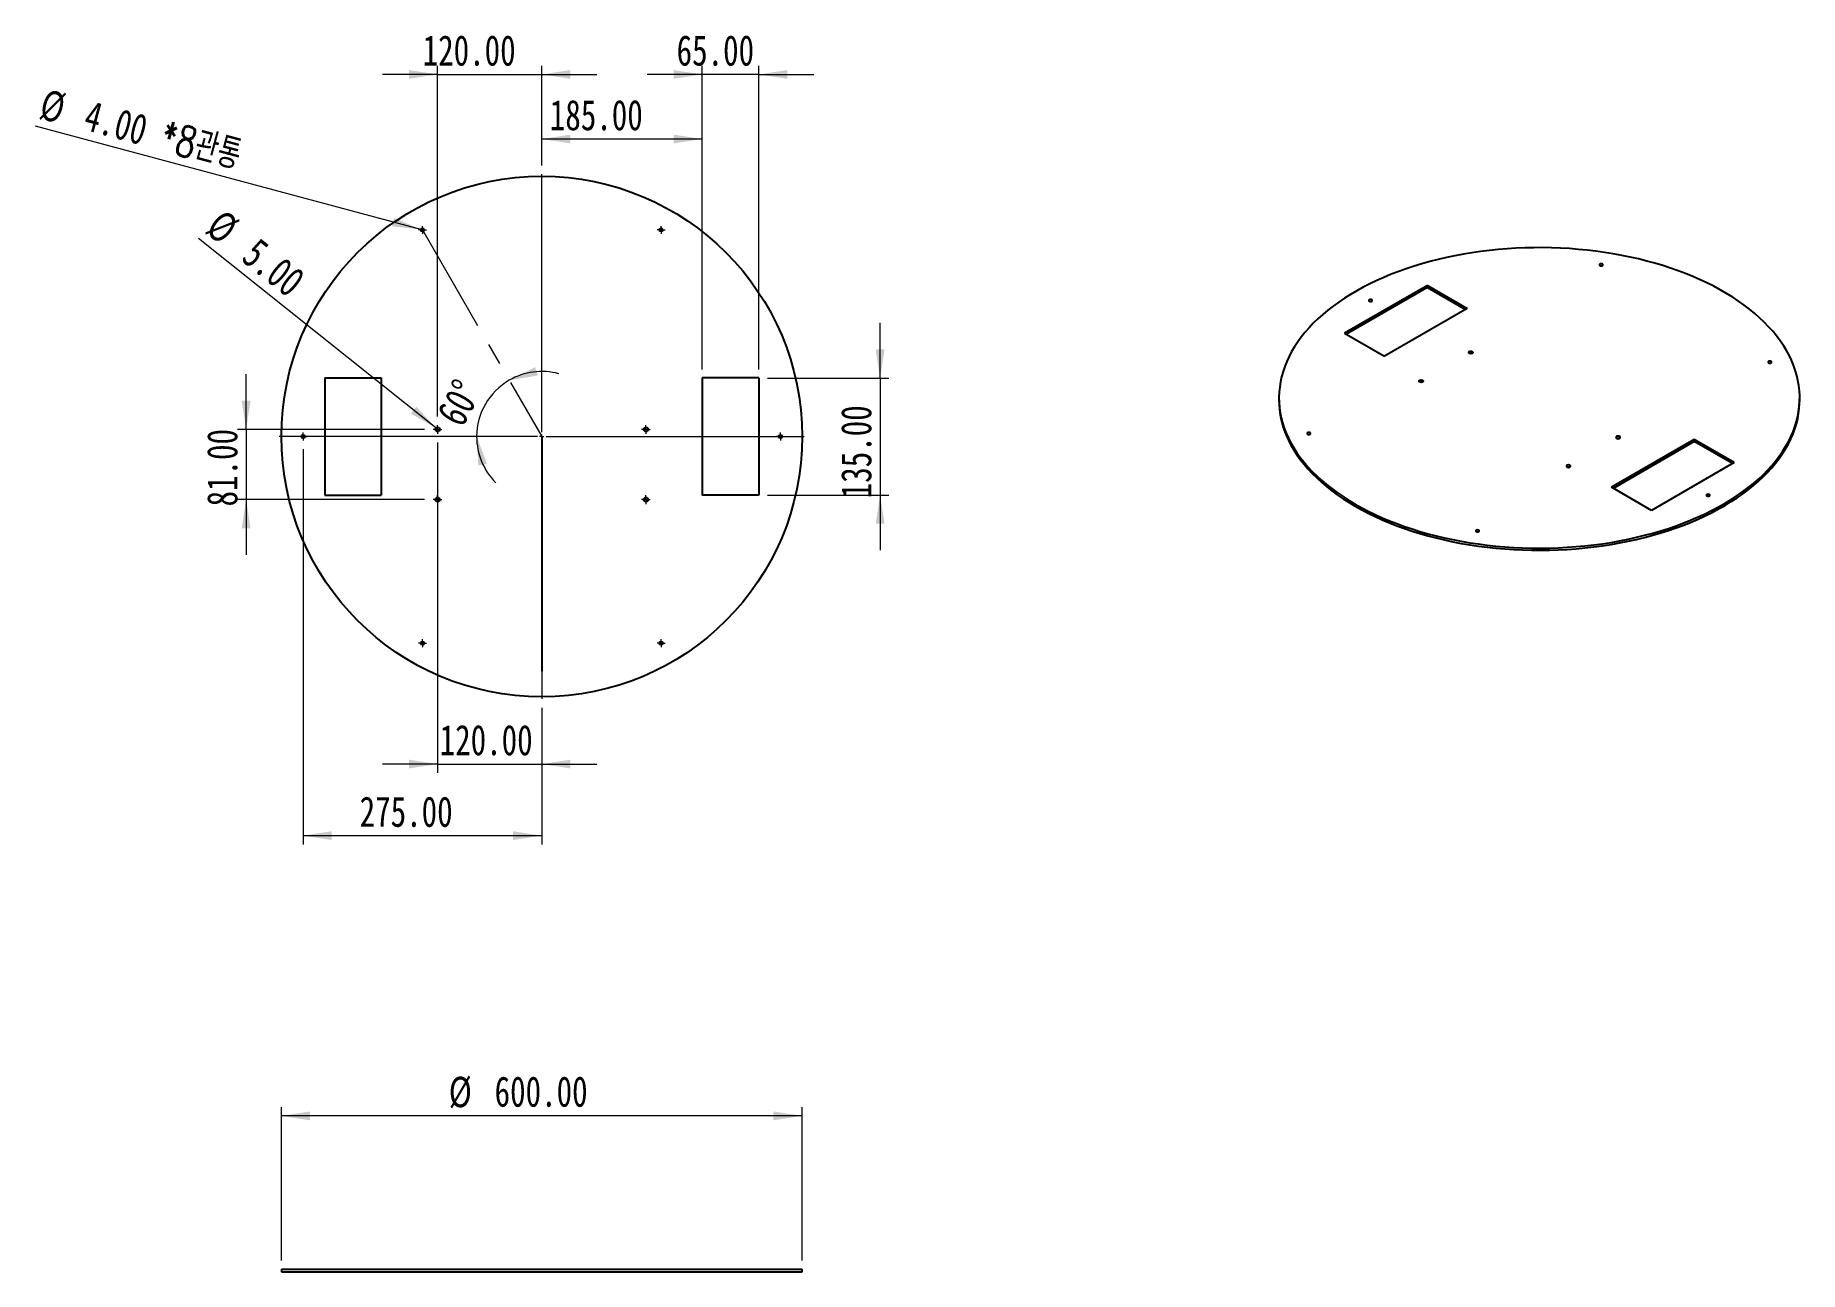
# Model space of a CAD drawing. Header units: millimetres. Extents: x 32 to 235, y 49 to 192.
import ezdxf

# ---------------------------------------------------------------- set-up
doc = ezdxf.new("R2010")
doc.units = ezdxf.units.MM
doc.linetypes.add('CENTERX2', pattern=[20.32, 12.7, -2.54, 2.54, -2.54])
doc.styles.add('SLDTEXTSTYLE0', font='TXT', dxfattribs={"width": 0.75})
doc.styles.add('SLDTEXTSTYLE1', font='TXT', dxfattribs={"width": 0.75, "bigfont": 'bigfont'})
doc.dimstyles.new('SLDDIMSTYLE0', dxfattribs={"dimtxt": 3.5, "dimasz": 3.302, "dimexe": 0, "dimexo": 0.0625, "dimgap": 0.875, "dimtad": 1, "dimlfac": 10, "dimrnd": 1e-09, "dimzin": 4, "dimdsep": 46, "dimtxsty": 'SLDTEXTSTYLE0', "dimsah": 1, "dimcen": 0.09, "dimadec": 0, "dimazin": 1, "dimtfac": 1, "dimtofl": 0, "dimtmove": 0, "dimatfit": 3, "dimfxl": 1, "dimfrac": 2, "dimtolj": 1, "dimtzin": 12, "dimarcsym": 0})
doc.dimstyles.new('SLDDIMSTYLE1', dxfattribs={"dimtxt": 3.5, "dimasz": 3.302, "dimexe": 0, "dimexo": 0.0625, "dimgap": 0.875, "dimtad": 1, "dimdec": 4, "dimlfac": 10, "dimzin": 12, "dimdsep": 46, "dimtxsty": 'SLDTEXTSTYLE0', "dimsah": 1, "dimcen": 0.09, "dimazin": 3, "dimtfac": 1, "dimtofl": 0, "dimtmove": 0, "dimatfit": 3, "dimfxl": 1, "dimfrac": 2, "dimtolj": 1, "dimtzin": 12, "dimarcsym": 0})
doc.dimstyles.new('SLDDIMSTYLE2', dxfattribs={"dimtxt": 3.5, "dimasz": 3.302, "dimexe": 0, "dimexo": 0.0625, "dimgap": 0.875, "dimtad": 1, "dimlfac": 10, "dimrnd": 1e-09, "dimzin": 4, "dimdsep": 46, "dimtxsty": 'SLDTEXTSTYLE0', "dimsah": 1, "dimcen": 0.09, "dimadec": 0, "dimazin": 1, "dimtfac": 1, "dimtmove": 0, "dimatfit": 0, "dimfxl": 1, "dimfrac": 2, "dimtolj": 1, "dimtzin": 12, "dimarcsym": 0})
doc.dimstyles.new('SLDDIMSTYLE3', dxfattribs={"dimtxt": 3.5, "dimasz": 3.302, "dimexe": 0, "dimexo": 0.0625, "dimgap": 0.875, "dimtad": 1, "dimlfac": 10, "dimrnd": 1e-09, "dimzin": 4, "dimdsep": 46, "dimtxsty": 'SLDTEXTSTYLE0', "dimblk1": 'NONE', "dimsah": 1, "dimcen": 0, "dimadec": 0, "dimazin": 1, "dimtfac": 1, "dimtmove": 0, "dimatfit": 3, "dimldrblk": 'NONE', "dimfxl": 1, "dimfrac": 2, "dimtolj": 1, "dimtzin": 12, "dimarcsym": 0})
doc.dimstyles.new('SLDDIMSTYLE4', dxfattribs={"dimtxt": 3.5, "dimasz": 3.302, "dimexe": 0, "dimexo": 0.0625, "dimgap": 0.875, "dimtad": 1, "dimlfac": 10, "dimrnd": 1e-09, "dimzin": 4, "dimdsep": 46, "dimtxsty": 'SLDTEXTSTYLE0', "dimblk1": 'NONE', "dimsah": 1, "dimcen": 0, "dimadec": 0, "dimazin": 1, "dimtfac": 1, "dimtmove": 0, "dimatfit": 3, "dimldrblk": 'NONE', "dimfxl": 1, "dimfrac": 2, "dimtolj": 1, "dimtzin": 12, "dimarcsym": 0})

# ---------------------------------------------------------------- blocks, each defined once
blk = doc.blocks.new('_D')
at = {"color": 7, "linetype": 'Continuous', "lineweight": 0}
for p, q in [((59.87, 50.71), (59.87, 68.37)), ((119.87, 67.37), (59.87, 67.37)), ((119.87, 50.71), (119.87, 68.37))]:
    blk.add_line(p, q, dxfattribs=at)
at = {"color": 7, "linetype": 'Continuous', "lineweight": 18}
for points in [[(59.87, 67.37), (63.18, 66.86), (63.18, 67.88)], [(119.87, 67.37), (116.57, 67.88), (116.57, 66.86)]]:
    blk.add_solid(points, dxfattribs=at)
at = {"color": 7, "linetype": 'Continuous', "lineweight": 18, "char_height": 3.5, "attachment_point": 1, "style": 'SLDTEXTSTYLE0'}
for s, insert in [('%%c', (79.16, 71.88)), ('600.00', (84.44, 71.93))]:
    blk.add_mtext(s, dxfattribs=dict(at, insert=insert))
blk = doc.blocks.new('_D_1')
at = {"color": 7, "linetype": 'Continuous', "lineweight": 18}
for start, end in [(74.8784, 120), (120, 180), (180, 225.1216)]:
    blk.add_arc((89.87, 145.67), 7.5, start, end, dxfattribs=at)
for points in [[(86.13, 152.17), (89.42, 152.71), (89.11, 153.67)], [(82.38, 145.67), (82.56, 142.34), (83.56, 142.55)]]:
    blk.add_solid(points, dxfattribs=at)
at = {"color": 7, "linetype": 'Continuous', "lineweight": 18, "insert": (77.63, 148.24), "char_height": 3.5, "attachment_point": 1, "rotation": 61.8494, "style": 'SLDTEXTSTYLE0'}
blk.add_mtext('60°', dxfattribs=at)
blk = doc.blocks.new('_D_2')
at = {"color": 7, "linetype": 'Continuous', "lineweight": 0}
for p, q in [((108.37, 187.41), (102.02, 187.41)), ((108.37, 153.42), (108.37, 188.41)), ((114.87, 187.41), (108.37, 187.41)), ((114.87, 153.42), (114.87, 188.41)), ((114.87, 187.41), (121.22, 187.41))]:
    blk.add_line(p, q, dxfattribs=at)
at = {"color": 7, "linetype": 'Continuous', "lineweight": 18}
for points in [[(108.37, 187.41), (105.07, 187.92), (105.07, 186.91)], [(114.87, 187.41), (118.18, 186.91), (118.18, 187.92)]]:
    blk.add_solid(points, dxfattribs=at)
at = {"color": 7, "linetype": 'Continuous', "lineweight": 18, "insert": (105.41, 191.93), "char_height": 3.5, "attachment_point": 1, "style": 'SLDTEXTSTYLE0'}
blk.add_mtext('65.00', dxfattribs=at)
blk = doc.blocks.new('_D_3')
at = {"color": 7, "linetype": 'Continuous', "lineweight": 0}
for p, q in [((128.86, 152.42), (128.86, 158.77)), ((115.87, 152.42), (129.86, 152.42)), ((128.86, 152.42), (128.86, 138.92)), ((115.87, 138.92), (129.86, 138.92)), ((128.86, 138.92), (128.86, 132.57))]:
    blk.add_line(p, q, dxfattribs=at)
at = {"color": 7, "linetype": 'Continuous', "lineweight": 18}
for points in [[(128.86, 152.42), (129.37, 155.73), (128.35, 155.73)], [(128.86, 138.92), (128.35, 135.62), (129.37, 135.62)]]:
    blk.add_solid(points, dxfattribs=at)
at = {"color": 7, "linetype": 'Continuous', "lineweight": 18, "insert": (124.35, 138.56), "char_height": 3.5, "attachment_point": 1, "rotation": 90, "style": 'SLDTEXTSTYLE0'}
blk.add_mtext('135.00', dxfattribs=at)
blk = doc.blocks.new('_D_4')
at = {"color": 7, "linetype": 'Continuous', "lineweight": 0}
for p, q in [((89.87, 176.92), (89.87, 180.97)), ((108.37, 153.42), (108.37, 180.97)), ((108.37, 179.97), (89.87, 179.97))]:
    blk.add_line(p, q, dxfattribs=at)
at = {"color": 7, "linetype": 'Continuous', "lineweight": 18}
for points in [[(89.87, 179.97), (93.18, 179.46), (93.18, 180.47)], [(108.37, 179.97), (105.07, 180.47), (105.07, 179.46)]]:
    blk.add_solid(points, dxfattribs=at)
at = {"color": 7, "linetype": 'Continuous', "lineweight": 18, "insert": (90.8, 184.48), "char_height": 3.5, "attachment_point": 1, "style": 'SLDTEXTSTYLE0'}
blk.add_mtext('185.00', dxfattribs=at)
blk = doc.blocks.new('_D_5')
at = {"color": 7, "linetype": 'Continuous', "lineweight": 0}
for q in [(31.54, 181.44), (76.32, 169.44)]:
    blk.add_line((75.93, 169.54), q, dxfattribs=at)
at = {"color": 7, "linetype": 'Continuous', "lineweight": 18}
blk.add_solid([(75.93, 169.54), (72.87, 170.89), (72.61, 169.91)], dxfattribs=at)
at = {"color": 7, "linetype": 'Continuous', "lineweight": 18, "char_height": 3.5, "attachment_point": 1, "rotation": 345}
for s, insert, style in [('%%c', (32.7, 185.78), 'SLDTEXTSTYLE0'), ('4.00', (37.82, 184.47), 'SLDTEXTSTYLE0'), ('*8관통', (46.56, 182.13), 'SLDTEXTSTYLE1')]:
    blk.add_mtext(s, dxfattribs=dict(at, insert=insert, style=style))
blk = doc.blocks.new('_None')
blk = doc.blocks.new('_D_6')
at = {"color": 7, "linetype": 'Continuous', "lineweight": 0}
for p, q in [((62.37, 144.22), (62.37, 98.67)), ((89.87, 114.42), (89.87, 98.67)), ((62.37, 99.67), (89.87, 99.67))]:
    blk.add_line(p, q, dxfattribs=at)
at = {"color": 7, "linetype": 'Continuous', "lineweight": 18}
for points in [[(62.37, 99.67), (65.68, 99.17), (65.68, 100.18)], [(89.87, 99.67), (86.57, 100.18), (86.57, 99.17)]]:
    blk.add_solid(points, dxfattribs=at)
at = {"color": 7, "linetype": 'Continuous', "lineweight": 18, "insert": (68.89, 104.19), "char_height": 3.5, "attachment_point": 1, "style": 'SLDTEXTSTYLE0'}
blk.add_mtext('275.00', dxfattribs=at)
blk = doc.blocks.new('_D_7')
at = {"color": 7, "linetype": 'Continuous', "lineweight": 0}
for p, q in [((77.87, 145), (77.87, 106.92)), ((89.87, 114.42), (89.87, 106.92)), ((77.87, 107.92), (71.52, 107.92)), ((77.87, 107.92), (89.87, 107.92)), ((89.87, 107.92), (96.22, 107.92))]:
    blk.add_line(p, q, dxfattribs=at)
at = {"color": 7, "linetype": 'Continuous', "lineweight": 18}
for points in [[(77.87, 107.92), (74.57, 108.43), (74.57, 107.42)], [(89.87, 107.92), (93.18, 107.42), (93.18, 108.43)]]:
    blk.add_solid(points, dxfattribs=at)
at = {"color": 7, "linetype": 'Continuous', "lineweight": 18, "insert": (78.11, 112.44), "char_height": 3.5, "attachment_point": 1, "style": 'SLDTEXTSTYLE0'}
blk.add_mtext('120.00', dxfattribs=at)
blk = doc.blocks.new('_D_8')
at = {"color": 7, "linetype": 'Continuous', "lineweight": 0}
for p, q in [((77.87, 187.41), (71.52, 187.41)), ((77.87, 148), (77.87, 188.41)), ((77.87, 187.41), (89.87, 187.41)), ((89.87, 176.92), (89.87, 188.41)), ((89.87, 187.41), (96.22, 187.41))]:
    blk.add_line(p, q, dxfattribs=at)
at = {"color": 7, "linetype": 'Continuous', "lineweight": 18}
for points in [[(77.87, 187.41), (74.57, 187.92), (74.57, 186.91)], [(89.87, 187.41), (93.18, 186.91), (93.18, 187.92)]]:
    blk.add_solid(points, dxfattribs=at)
at = {"color": 7, "linetype": 'Continuous', "lineweight": 18, "insert": (76.15, 191.93), "char_height": 3.5, "attachment_point": 1, "style": 'SLDTEXTSTYLE0'}
blk.add_mtext('120.00', dxfattribs=at)
blk = doc.blocks.new('_D_9')
at = {"color": 7, "linetype": 'Continuous', "lineweight": 0}
for p, q in [((55.81, 146.5), (55.81, 152.85)), ((76.37, 146.5), (54.81, 146.5)), ((55.81, 146.5), (55.81, 138.4)), ((76.37, 138.4), (54.81, 138.4)), ((55.81, 138.4), (55.81, 132.05))]:
    blk.add_line(p, q, dxfattribs=at)
at = {"color": 7, "linetype": 'Continuous', "lineweight": 18}
for points in [[(55.81, 146.5), (56.32, 149.8), (55.3, 149.8)], [(55.81, 138.4), (55.3, 135.1), (56.32, 135.1)]]:
    blk.add_solid(points, dxfattribs=at)
at = {"color": 7, "linetype": 'Continuous', "lineweight": 18, "insert": (51.3, 137.62), "char_height": 3.5, "attachment_point": 1, "rotation": 90, "style": 'SLDTEXTSTYLE0'}
blk.add_mtext('81.00', dxfattribs=at)
blk = doc.blocks.new('_D_10')
at = {"color": 7, "linetype": 'Continuous', "lineweight": 0}
for q in [(50.32, 168.52), (78.07, 146.34)]:
    blk.add_line((77.68, 146.66), q, dxfattribs=at)
at = {"color": 7, "linetype": 'Continuous', "lineweight": 18}
blk.add_solid([(77.68, 146.66), (75.42, 149.11), (74.78, 148.32)], dxfattribs=at)
at = {"color": 7, "linetype": 'Continuous', "lineweight": 18, "char_height": 3.5, "attachment_point": 1, "rotation": 321.362, "style": 'SLDTEXTSTYLE0'}
for s, insert in [('%%c', (53.13, 172.04)), ('5.00', (57.29, 168.78))]:
    blk.add_mtext(s, dxfattribs=dict(at, insert=insert))
blk = doc.blocks.new('SW_CENTERMARKSYMBOL_0')
at = {"color": 0, "linetype": 'Continuous', "lineweight": 18}
for p, q in [((0, 0.5), (0, 30.25)), ((-0.5, 0), (-30.25, 0)), ((0, 0), (-0.25, 0)), ((0, 0), (0, 0.25)), ((0, 0), (0, -0.25)), ((0, 0), (0.25, 0)), ((0.5, 0), (30.25, 0)), ((0, -0.5), (0, -30.25))]:
    blk.add_line(p, q, dxfattribs=at)
blk = doc.blocks.new('SW_CENTERMARKSYMBOL_1')
at = {"color": 0, "linetype": 'Continuous', "lineweight": 18}
for p, q in [((-0.25, 0), (-0.45, 0)), ((0, 0), (-0.25, 0)), ((0, 0.25), (0, 0.45)), ((0, 0), (0, 0.25)), ((0, 0), (0, -0.25)), ((0, 0), (0.25, 0)), ((0.25, 0), (0.45, 0)), ((0, -0.25), (0, -0.45))]:
    blk.add_line(p, q, dxfattribs=at)
blk = doc.blocks.new('SW_CENTERMARKSYMBOL_2')
at = {"color": 0, "linetype": 'Continuous', "lineweight": 18}
for p, q in [((-0.25, 0), (-0.45, 0)), ((0, 0), (-0.25, 0)), ((0, 0.25), (0, 0.45)), ((0, 0), (0, 0.25)), ((0, 0), (0, -0.25)), ((0, 0), (0.25, 0)), ((0.25, 0), (0.45, 0)), ((0, -0.25), (0, -0.45))]:
    blk.add_line(p, q, dxfattribs=at)
blk = doc.blocks.new('SW_CENTERMARKSYMBOL_3')
at = {"color": 0, "linetype": 'Continuous', "lineweight": 18}
for p, q in [((-0.25, 0), (-0.45, 0)), ((0, 0), (-0.25, 0)), ((0, 0.25), (0, 0.45)), ((0, 0), (0, 0.25)), ((0, 0), (0, -0.25)), ((0, 0), (0.25, 0)), ((0.25, 0), (0.45, 0)), ((0, -0.25), (0, -0.45))]:
    blk.add_line(p, q, dxfattribs=at)
blk = doc.blocks.new('SW_CENTERMARKSYMBOL_4')
at = {"color": 0, "linetype": 'Continuous', "lineweight": 18}
for p, q in [((-0.25, 0), (-0.45, 0)), ((0, 0), (-0.25, 0)), ((0, 0.25), (0, 0.45)), ((0, 0), (0, 0.25)), ((0, 0), (0, -0.25)), ((0, 0), (0.25, 0)), ((0.25, 0), (0.45, 0)), ((0, -0.25), (0, -0.45))]:
    blk.add_line(p, q, dxfattribs=at)
blk = doc.blocks.new('SW_CENTERMARKSYMBOL_5')
at = {"color": 0, "linetype": 'Continuous', "lineweight": 18}
for p, q in [((-0.25, 0), (-0.45, 0)), ((0, 0), (-0.25, 0)), ((0, 0.25), (0, 0.45)), ((0, 0), (0, 0.25)), ((0, 0), (0, -0.25)), ((0, 0), (0.25, 0)), ((0.25, 0), (0.45, 0)), ((0, -0.25), (0, -0.45))]:
    blk.add_line(p, q, dxfattribs=at)
blk = doc.blocks.new('SW_CENTERMARKSYMBOL_6')
at = {"color": 0, "linetype": 'Continuous', "lineweight": 18}
for p, q in [((-0.25, 0), (-0.45, 0)), ((0, 0), (-0.25, 0)), ((0, 0.25), (0, 0.45)), ((0, 0), (0, 0.25)), ((0, 0), (0, -0.25)), ((0, 0), (0.25, 0)), ((0.25, 0), (0.45, 0)), ((0, -0.25), (0, -0.45))]:
    blk.add_line(p, q, dxfattribs=at)
blk = doc.blocks.new('SW_CENTERMARKSYMBOL_7')
at = {"color": 0, "linetype": 'Continuous', "lineweight": 18}
for p, q in [((-0.25, 0), (-0.5, 0)), ((0, 0), (-0.25, 0)), ((0, 0.25), (0, 0.5)), ((0, 0), (0, 0.25)), ((0, 0), (0, -0.25)), ((0, 0), (0.25, 0)), ((0.25, 0), (0.5, 0)), ((0, -0.25), (0, -0.5))]:
    blk.add_line(p, q, dxfattribs=at)
blk = doc.blocks.new('SW_CENTERMARKSYMBOL_8')
at = {"color": 0, "linetype": 'Continuous', "lineweight": 18}
for p, q in [((-0.25, 0), (-0.5, 0)), ((0, 0), (-0.25, 0)), ((0, 0.25), (0, 0.5)), ((0, 0), (0, 0.25)), ((0, 0), (0, -0.25)), ((0, 0), (0.25, 0)), ((0.25, 0), (0.5, 0)), ((0, -0.25), (0, -0.5))]:
    blk.add_line(p, q, dxfattribs=at)
blk = doc.blocks.new('SW_CENTERMARKSYMBOL_9')
at = {"color": 0, "linetype": 'Continuous', "lineweight": 18}
for p, q in [((-0.25, 0), (-0.5, 0)), ((0, 0), (-0.25, 0)), ((0, 0.25), (0, 0.5)), ((0, 0), (0, 0.25)), ((0, 0), (0, -0.25)), ((0, 0), (0.25, 0)), ((0.25, 0), (0.5, 0)), ((0, -0.25), (0, -0.5))]:
    blk.add_line(p, q, dxfattribs=at)
blk = doc.blocks.new('SW_CENTERMARKSYMBOL_10')
at = {"color": 0, "linetype": 'Continuous', "lineweight": 18}
for p, q in [((-0.25, 0), (-0.5, 0)), ((0, 0), (-0.25, 0)), ((0, 0.25), (0, 0.5)), ((0, 0), (0, 0.25)), ((0, 0), (0, -0.25)), ((0, 0), (0.25, 0)), ((0.25, 0), (0.5, 0)), ((0, -0.25), (0, -0.5))]:
    blk.add_line(p, q, dxfattribs=at)

msp = doc.modelspace()

# ---------------------------------------------------------------- linework, layer by layer
at = {"color": 7, "linetype": 'CENTERX2', "lineweight": 18}
msp.add_line((76.123779, 169.489631), (89.873779, 145.673933), dxfattribs=at)
at = {"color": 7, "linetype": 'Continuous', "lineweight": 25}
for p, q in [((191.913054, 163.089027), (182.367113, 157.578273)), ((191.913054, 162.844065), (182.579279, 157.455791)), ((191.913054, 163.089027), (196.509248, 160.435701)), ((191.913054, 162.844065), (191.913054, 163.089027)), ((191.913054, 162.844065), (196.297082, 160.31322)), ((196.509248, 160.435701), (186.963307, 154.924946)), ((182.367113, 157.578273), (186.963307, 154.924946)), ((64.873779, 152.423933), (64.873779, 138.923933)), ((64.873779, 152.423933), (71.373779, 152.423933)), ((71.373779, 152.423933), (71.373779, 138.923933)), ((108.373779, 152.423933), (108.373779, 138.923933)), ((114.873779, 152.423933), (108.373779, 152.423933)), ((114.873779, 152.423933), (114.873779, 138.923933)), ((174.817753, 150.128549), (174.817753, 149.883586)), ((234.817753, 149.883586), (234.817753, 150.128549)), ((222.672199, 145.332151), (213.126257, 139.821396)), ((222.672199, 145.087189), (213.338424, 139.698915)), ((227.268393, 142.678825), (222.672199, 145.332151)), ((222.672199, 145.087189), (222.672199, 145.332151)), ((227.056227, 142.556343), (222.672199, 145.087189)), ((227.268393, 142.678825), (217.722452, 137.16807)), ((64.873779, 138.923933), (71.373779, 138.923933)), ((114.873779, 138.923933), (108.373779, 138.923933)), ((217.722452, 137.16807), (213.126257, 139.821396)), ((59.873779, 49.707936), (59.873779, 49.407936)), ((59.873779, 49.707936), (89.873779, 49.707936)), ((59.873779, 49.407936), (89.873779, 49.407936)), ((89.873779, 49.707936), (119.873779, 49.707936)), ((89.873779, 49.407936), (119.873779, 49.407936)), ((119.873779, 49.407936), (119.873779, 49.707936))]:
    msp.add_line(p, q, dxfattribs=at)
at = {"color": 7, "linetype": 'Continuous'}
msp.add_line((89.873779, 145.673933), (89.873779, 118.636492), dxfattribs=at)
at = {"color": 7, "linetype": 'Continuous', "lineweight": 25, "flags": 128}
for points in [[(183.604549, 137.882427), (184.34525, 137.469264), (185.110082, 137.071024), (185.898145, 136.688174), (186.708508, 136.321168), (187.540218, 135.970436), (188.392293, 135.636393), (189.263729, 135.319433), (190.153499, 135.019928), (191.060554, 134.738233), (191.983826, 134.474678), (192.922225, 134.229575), (193.874646, 134.003213), (194.839966, 133.795858), (195.817047, 133.607755), (196.804737, 133.439126), (197.801873, 133.290169), (198.807278, 133.16106), (199.819769, 133.051951), (200.83815, 132.962971), (201.861222, 132.894224), (202.88778, 132.845792), (203.916612, 132.817732), (204.946506, 132.810077), (205.976249, 132.822835), (207.004626, 132.855992), (208.030425, 132.909509), (209.052438, 132.983323), (210.069459, 133.077346), (211.080289, 133.191468), (212.083738, 133.325554), (213.078622, 133.479446), (214.063769, 133.652964), (215.038017, 133.845901), (216.000218, 134.058032), (216.949238, 134.289105), (217.883959, 134.538849), (218.803277, 134.806968), (219.706111, 135.093148), (220.591395, 135.397051), (221.458086, 135.718318), (222.305163, 136.05657), (223.131627, 136.41141), (223.936504, 136.782419), (224.718845, 137.169159), (225.477728, 137.571175), (226.212258, 137.987992), (226.92157, 138.41912), (227.604827, 138.864051), (228.261225, 139.322259), (228.889989, 139.793205), (229.490378, 140.276333), (230.061685, 140.771075), (230.603236, 141.276846), (231.114393, 141.793051), (231.594553, 142.319082), (232.043151, 142.854318), (232.459657, 143.398128), (232.843581, 143.949872), (233.19447, 144.508898), (233.51191, 145.074549), (233.795528, 145.646157), (234.044988, 146.223048), (234.259998, 146.804543), (234.440303, 147.389957), (234.585691, 147.978598), (234.69599, 148.569773), (234.771072, 149.162786), (234.810846, 149.756937), (234.815266, 150.351526), (234.784328, 150.945853), (234.718067, 151.539216), (234.616561, 152.130916), (234.479931, 152.720256), (234.308337, 153.306541), (234.101981, 153.88908), (233.861107, 154.467186), (233.585999, 155.040178), (233.276981, 155.607381), (232.934417, 156.168126), (232.558711, 156.721752), (232.150306, 157.267606), (231.709683, 157.805045), (231.237362, 158.333435), (230.733899, 158.852154), (230.199888, 159.360591), (229.635958, 159.858145), (229.042774, 160.34423), (228.421036, 160.818275), (227.771475, 161.279718), (227.094859, 161.728018), (226.391983, 162.162645), (225.663678, 162.583087), (224.9108, 162.988848), (224.134238, 163.379451), (223.334908, 163.754434), (222.51375, 164.113356), (221.671734, 164.455794), (220.809851, 164.781343), (219.929118, 165.089621), (219.030573, 165.380264), (218.115275, 165.652929), (217.184302, 165.907296), (216.238753, 166.143063), (215.279741, 166.359953), (214.308398, 166.557711), (213.325867, 166.736104), (212.333308, 166.89492), (211.33189, 167.033974), (210.322793, 167.1531), (209.307208, 167.252159), (208.286331, 167.331034), (207.261365, 167.389632), (206.233519, 167.427884), (205.204004, 167.445744), (204.174033, 167.443193), (203.144822, 167.420231), (202.117582, 167.376888), (201.093525, 167.313213), (200.073858, 167.229283), (199.059783, 167.125195), (198.052495, 167.001072), (197.053181, 166.857062), (196.06302, 166.693333), (195.083178, 166.510078), (194.114811, 166.307515), (193.159059, 166.08588), (192.21705, 165.845436), (191.289894, 165.586466), (190.378684, 165.309276), (189.484493, 165.014191), (188.608376, 164.70156), (187.751366, 164.371752), (186.914472, 164.025155), (186.098682, 163.662177), (185.304956, 163.283247), (184.534231, 162.88881), (183.787414, 162.479333), (183.065387, 162.055298), (182.368999, 161.617204), (181.699073, 161.165569), (181.056398, 160.700923), (180.44173, 160.223816), (179.855796, 159.734809), (179.299285, 159.234478), (178.772853, 158.723415), (178.277122, 158.20222), (177.812674, 157.671509), (177.380059, 157.131906), (176.979785, 156.584048), (176.612324, 156.028581), (176.27811, 155.46616), (175.977537, 154.897447), (175.710959, 154.323113), (175.478689, 153.743834), (175.281003, 153.160294), (175.118133, 152.57318), (174.99027, 151.983185), (174.897566, 151.391004), (174.84013, 150.797334), (174.818029, 150.202876), (174.83129, 149.608331), (174.879897, 149.014399), (174.963793, 148.42178), (175.082878, 147.831173), (175.237013, 147.243274), (175.426016, 146.658775), (175.649664, 146.078367), (175.907693, 145.502733), (176.199799, 144.932552), (176.525638, 144.368495), (176.884826, 143.811227), (177.276939, 143.261407), (177.701516, 142.71968), (178.158055, 142.186687), (178.646019, 141.663055), (179.164832, 141.149402), (179.713883, 140.646332), (180.292525, 140.15444), (180.900076, 139.674304), (181.535819, 139.206491), (182.199006, 138.751553), (182.888853, 138.310024), (183.604549, 137.882427)], [(211.793855, 165.381378), (211.85874, 165.35635), (211.935277, 165.347562), (212.011813, 165.35635), (212.076698, 165.381378), (212.120052, 165.418835), (212.135277, 165.463019), (212.120052, 165.507203), (212.076698, 165.54466), (212.011813, 165.569688), (211.935277, 165.578477), (211.85874, 165.569688), (211.793855, 165.54466), (211.750501, 165.507203), (211.735277, 165.463019), (211.750501, 165.418835), (211.793855, 165.381378)], [(185.230895, 161.272519), (185.29578, 161.247491), (185.372316, 161.238703), (185.448853, 161.247491), (185.513738, 161.272519), (185.557092, 161.309976), (185.572316, 161.35416), (185.557092, 161.398344), (185.513738, 161.435801), (185.448853, 161.460829), (185.372316, 161.469618), (185.29578, 161.460829), (185.230895, 161.435801), (185.18754, 161.398344), (185.172316, 161.35416), (185.18754, 161.309976), (185.230895, 161.272519)], [(196.739058, 155.261715), (196.684865, 155.308536), (196.665835, 155.363766), (196.684865, 155.418995), (196.739058, 155.465817), (196.820164, 155.497102), (196.915835, 155.508087), (197.011505, 155.497102), (197.092611, 155.465817), (197.146804, 155.418995), (197.165835, 155.363766), (197.146804, 155.308536), (197.092611, 155.261715), (197.011505, 155.230429), (196.915835, 155.219444), (196.820164, 155.230429), (196.739058, 155.261715)], [(231.239292, 154.155767), (231.304176, 154.130739), (231.380713, 154.12195), (231.45725, 154.130739), (231.522134, 154.155767), (231.565489, 154.193224), (231.580713, 154.237408), (231.565489, 154.281591), (231.522134, 154.319048), (231.45725, 154.344076), (231.380713, 154.352865), (231.304176, 154.344076), (231.239292, 154.319048), (231.195937, 154.281591), (231.180713, 154.237408), (231.195937, 154.193224), (231.239292, 154.155767)], [(191.011493, 151.955262), (190.9573, 152.002083), (190.93827, 152.057313), (190.9573, 152.112542), (191.011493, 152.159364), (191.092599, 152.190649), (191.18827, 152.201635), (191.28394, 152.190649), (191.365046, 152.159364), (191.419239, 152.112542), (191.43827, 152.057313), (191.419239, 152.002083), (191.365046, 151.955262), (191.28394, 151.923977), (191.18827, 151.912991), (191.092599, 151.923977), (191.011493, 151.955262)], [(174.817753, 149.883586), (174.83129, 149.363369), (174.879897, 148.769436), (174.963793, 148.176818), (175.082878, 147.58621), (175.237013, 146.998311), (175.426016, 146.413813), (175.649664, 145.833405), (175.907693, 145.257771), (176.199799, 144.687589), (176.525638, 144.123533), (176.884826, 143.566265), (177.276939, 143.016444), (177.701516, 142.474718), (178.158055, 141.941725), (178.646019, 141.418093), (179.164832, 140.904439), (179.713883, 140.40137), (180.292525, 139.909478), (180.900076, 139.429342), (181.535819, 138.961529), (182.199006, 138.50659), (182.888853, 138.065062), (183.604549, 137.637465)], [(183.604549, 137.637465), (184.34525, 137.224302), (185.110082, 136.826061), (185.898145, 136.443212), (186.708508, 136.076205), (187.540218, 135.725474), (188.392293, 135.391431), (189.263729, 135.07447), (190.153499, 134.774966), (191.060554, 134.49327), (191.983826, 134.229716), (192.922225, 133.984613), (193.874646, 133.758251), (194.839966, 133.550896), (195.817047, 133.362793), (196.804737, 133.194164), (197.801873, 133.045207), (198.807278, 132.916098), (199.819769, 132.806989), (200.83815, 132.718009), (201.861222, 132.649262), (202.88778, 132.60083), (203.916612, 132.57277), (204.946506, 132.565114), (205.976249, 132.577873), (207.004626, 132.61103), (208.030425, 132.664547), (209.052438, 132.73836), (210.069459, 132.832384), (211.080289, 132.946506), (212.083738, 133.080592), (213.078622, 133.234484), (214.063769, 133.408001), (215.038017, 133.600939), (216.000218, 133.813069), (216.949238, 134.044143), (217.883959, 134.293886), (218.803277, 134.562006), (219.706111, 134.848186), (220.591395, 135.152088), (221.458086, 135.473355), (222.305163, 135.811608), (223.131627, 136.166448), (223.936504, 136.537457), (224.718845, 136.924197), (225.477728, 137.326213), (226.212258, 137.74303), (226.92157, 138.174158), (227.604827, 138.619088), (228.261225, 139.077297), (228.889989, 139.548242), (229.490378, 140.031371), (230.061685, 140.526112), (230.603236, 141.031884), (231.114393, 141.548089), (231.594553, 142.07412), (232.043151, 142.609356), (232.459657, 143.153166), (232.843581, 143.704909), (233.19447, 144.263936), (233.51191, 144.829587), (233.795528, 145.401195), (234.044988, 145.978086), (234.259998, 146.559581), (234.440303, 147.144994), (234.585691, 147.733636), (234.69599, 148.324811), (234.771072, 148.917824), (234.810846, 149.511975), (234.817753, 149.883586)], [(178.113371, 145.938049), (178.178256, 145.913021), (178.254793, 145.904232), (178.331329, 145.913021), (178.396214, 145.938049), (178.439568, 145.975506), (178.454793, 146.01969), (178.439568, 146.063873), (178.396214, 146.10133), (178.331329, 146.126358), (178.254793, 146.135147), (178.178256, 146.126358), (178.113371, 146.10133), (178.070017, 146.063873), (178.054793, 146.01969), (178.070017, 145.975506), (178.113371, 145.938049)], [(213.709621, 145.464817), (213.790726, 145.433532), (213.886397, 145.422546), (213.982068, 145.433532), (214.063174, 145.464817), (214.117367, 145.511639), (214.136397, 145.566868), (214.117367, 145.622098), (214.063174, 145.668919), (213.982068, 145.700204), (213.886397, 145.71119), (213.790726, 145.700204), (213.709621, 145.668919), (213.655427, 145.622098), (213.636397, 145.566868), (213.655427, 145.511639), (213.709621, 145.464817)], [(207.982056, 142.158364), (208.063161, 142.127079), (208.158832, 142.116093), (208.254503, 142.127079), (208.335609, 142.158364), (208.389802, 142.205186), (208.408832, 142.260415), (208.389802, 142.315645), (208.335609, 142.362466), (208.254503, 142.393751), (208.158832, 142.404737), (208.063161, 142.393751), (207.982056, 142.362466), (207.927862, 142.315645), (207.908832, 142.260415), (207.927862, 142.205186), (207.982056, 142.158364)], [(224.121768, 138.821296), (224.186653, 138.796268), (224.263189, 138.787479), (224.339726, 138.796268), (224.404611, 138.821296), (224.447965, 138.858753), (224.463189, 138.902937), (224.447965, 138.947121), (224.404611, 138.984578), (224.339726, 139.009606), (224.263189, 139.018395), (224.186653, 139.009606), (224.121768, 138.984578), (224.078413, 138.947121), (224.063189, 138.902937), (224.078413, 138.858753), (224.121768, 138.821296)], [(197.558808, 134.712437), (197.623692, 134.687409), (197.700229, 134.67862), (197.776766, 134.687409), (197.84165, 134.712437), (197.885005, 134.749894), (197.900229, 134.794078), (197.885005, 134.838262), (197.84165, 134.875719), (197.776766, 134.900747), (197.700229, 134.909536), (197.623692, 134.900747), (197.558808, 134.875719), (197.515453, 134.838262), (197.500229, 134.794078), (197.515453, 134.749894), (197.558808, 134.712437)]]:
    msp.add_lwpolyline(points, dxfattribs=at)
at = {"color": 7, "linetype": 'Continuous', "lineweight": 25}
for centre, radius in [((89.873779, 145.673933), 30), ((76.123779, 169.489631), 0.2), ((103.623779, 169.489631), 0.2), ((77.873779, 146.498933), 0.25), ((101.873779, 146.498933), 0.25), ((62.373779, 145.673933), 0.2), ((117.373779, 145.673933), 0.2), ((77.873779, 138.398933), 0.25), ((101.873779, 138.398933), 0.25), ((76.123779, 121.858234), 0.2), ((103.623779, 121.858234), 0.2)]:
    msp.add_circle(centre, radius, dxfattribs=at)
for centre in [(196.915835, 154.85924), (191.18827, 151.552787), (213.886397, 145.062342), (208.158832, 141.75589)]:
    msp.add_arc(centre, 0.404281, 70.90837754, 109.09162246, dxfattribs=at)

# ---------------------------------------------------------------- block references
at = {"color": 7, "linetype": 'Continuous', "lineweight": 18}
for name, p in [('SW_CENTERMARKSYMBOL_0', (89.873779, 145.673933)), ('SW_CENTERMARKSYMBOL_5', (76.123779, 169.489631)), ('SW_CENTERMARKSYMBOL_6', (103.623779, 169.489631)), ('SW_CENTERMARKSYMBOL_10', (77.873779, 146.498933)), ('SW_CENTERMARKSYMBOL_8', (101.873779, 146.498933)), ('SW_CENTERMARKSYMBOL_4', (62.373779, 145.673933)), ('SW_CENTERMARKSYMBOL_1', (117.373779, 145.673933)), ('SW_CENTERMARKSYMBOL_9', (77.873779, 138.398933)), ('SW_CENTERMARKSYMBOL_7', (101.873779, 138.398933)), ('SW_CENTERMARKSYMBOL_3', (76.123779, 121.858234)), ('SW_CENTERMARKSYMBOL_2', (103.623779, 121.858234))]:
    msp.add_blockref(name, p, dxfattribs=at)

# ---------------------------------------------------------------- dimensions: what is measured, and where the dimension line sits
for base, p1, p2, dimstyle, picture, middle in [((89.873779, 187.414267), (77.873779, 146.998933), (89.873779, 175.923933), 'SLDDIMSTYLE2', '_D_8', (83.264882, 187.414267)), ((108.373779, 187.414267), (114.873779, 152.423933), (108.373779, 152.423933), 'SLDDIMSTYLE2', '_D_2', (111.231452, 187.414267)), ((89.873779, 179.966227), (108.373779, 152.423933), (89.873779, 175.923933), 'SLDDIMSTYLE0', '_D_4', (97.911911, 179.966227)), ((89.873779, 99.673933), (62.373779, 145.223933), (89.873779, 115.423933), 'SLDDIMSTYLE2', '_D_6', (76.002813, 99.673933)), ((89.873779, 107.924641), (77.873779, 145.998933), (89.873779, 115.423933), 'SLDDIMSTYLE2', '_D_7', (85.225258, 107.924641))]:
    dim = msp.add_linear_dim(base=base, p1=p1, p2=p2, dimstyle=dimstyle, dxfattribs=at)
    dim.commit()
    dim.dimension.update_dxf_attribs({"geometry": picture, "text_midpoint": middle, "dimtype": 160})
dim = msp.add_diameter_dim_2p(p1=(76.316964, 169.437867), p2=(75.930594, 169.541395), text='<>*8관통', dimstyle='SLDDIMSTYLE3', dxfattribs=at)
dim.commit()
dim.dimension.update_dxf_attribs({"geometry": '_D_5', "text_midpoint": (44.570904, 177.944211), "dimtype": 163})
dim = msp.add_diameter_dim_2p(p1=(78.069056, 146.342833), p2=(77.678502, 146.655032), dimstyle='SLDDIMSTYLE4', dxfattribs=at)
dim.commit()
dim.dimension.update_dxf_attribs({"geometry": '_D_10', "text_midpoint": (55.811131, 164.1353), "dimtype": 163})
dim = msp.add_angular_dim_2l(base=(83.38245, 149.421703), line1=((76.123779, 169.489631), (89.873779, 145.673933)), line2=((120.123779, 145.673933), (59.623779, 145.673933)), dimstyle='SLDDIMSTYLE1', dxfattribs=at)
dim.commit()
dim.dimension.update_dxf_attribs({"geometry": '_D_1', "text_midpoint": (83.264882, 149.210261), "dimtype": 162})
for base, p1, p2, picture, middle in [((128.862993, 138.923933), (114.873779, 152.423933), (114.873779, 138.923933), '_D_3', (128.862993, 145.673933)), ((55.811121, 138.398933), (77.373779, 146.498933), (77.373779, 138.398933), '_D_9', (55.811121, 143.442034))]:
    dim = msp.add_linear_dim(base=base, p1=p1, p2=p2, angle=90, dimstyle='SLDDIMSTYLE2', dxfattribs=at)
    dim.commit()
    dim.dimension.update_dxf_attribs({"geometry": picture, "text_midpoint": middle, "dimtype": 160})
dim = msp.add_linear_dim(base=(59.873779, 67.367824), p1=(119.873779, 49.707936), p2=(59.873779, 49.707936), text='%%c<>', dimstyle='SLDDIMSTYLE0', dxfattribs=at)
dim.commit()
dim.dimension.update_dxf_attribs({"geometry": '_D', "text_midpoint": (88.911082, 67.367824), "dimtype": 160})

doc.saveas('drawing.dxf')
